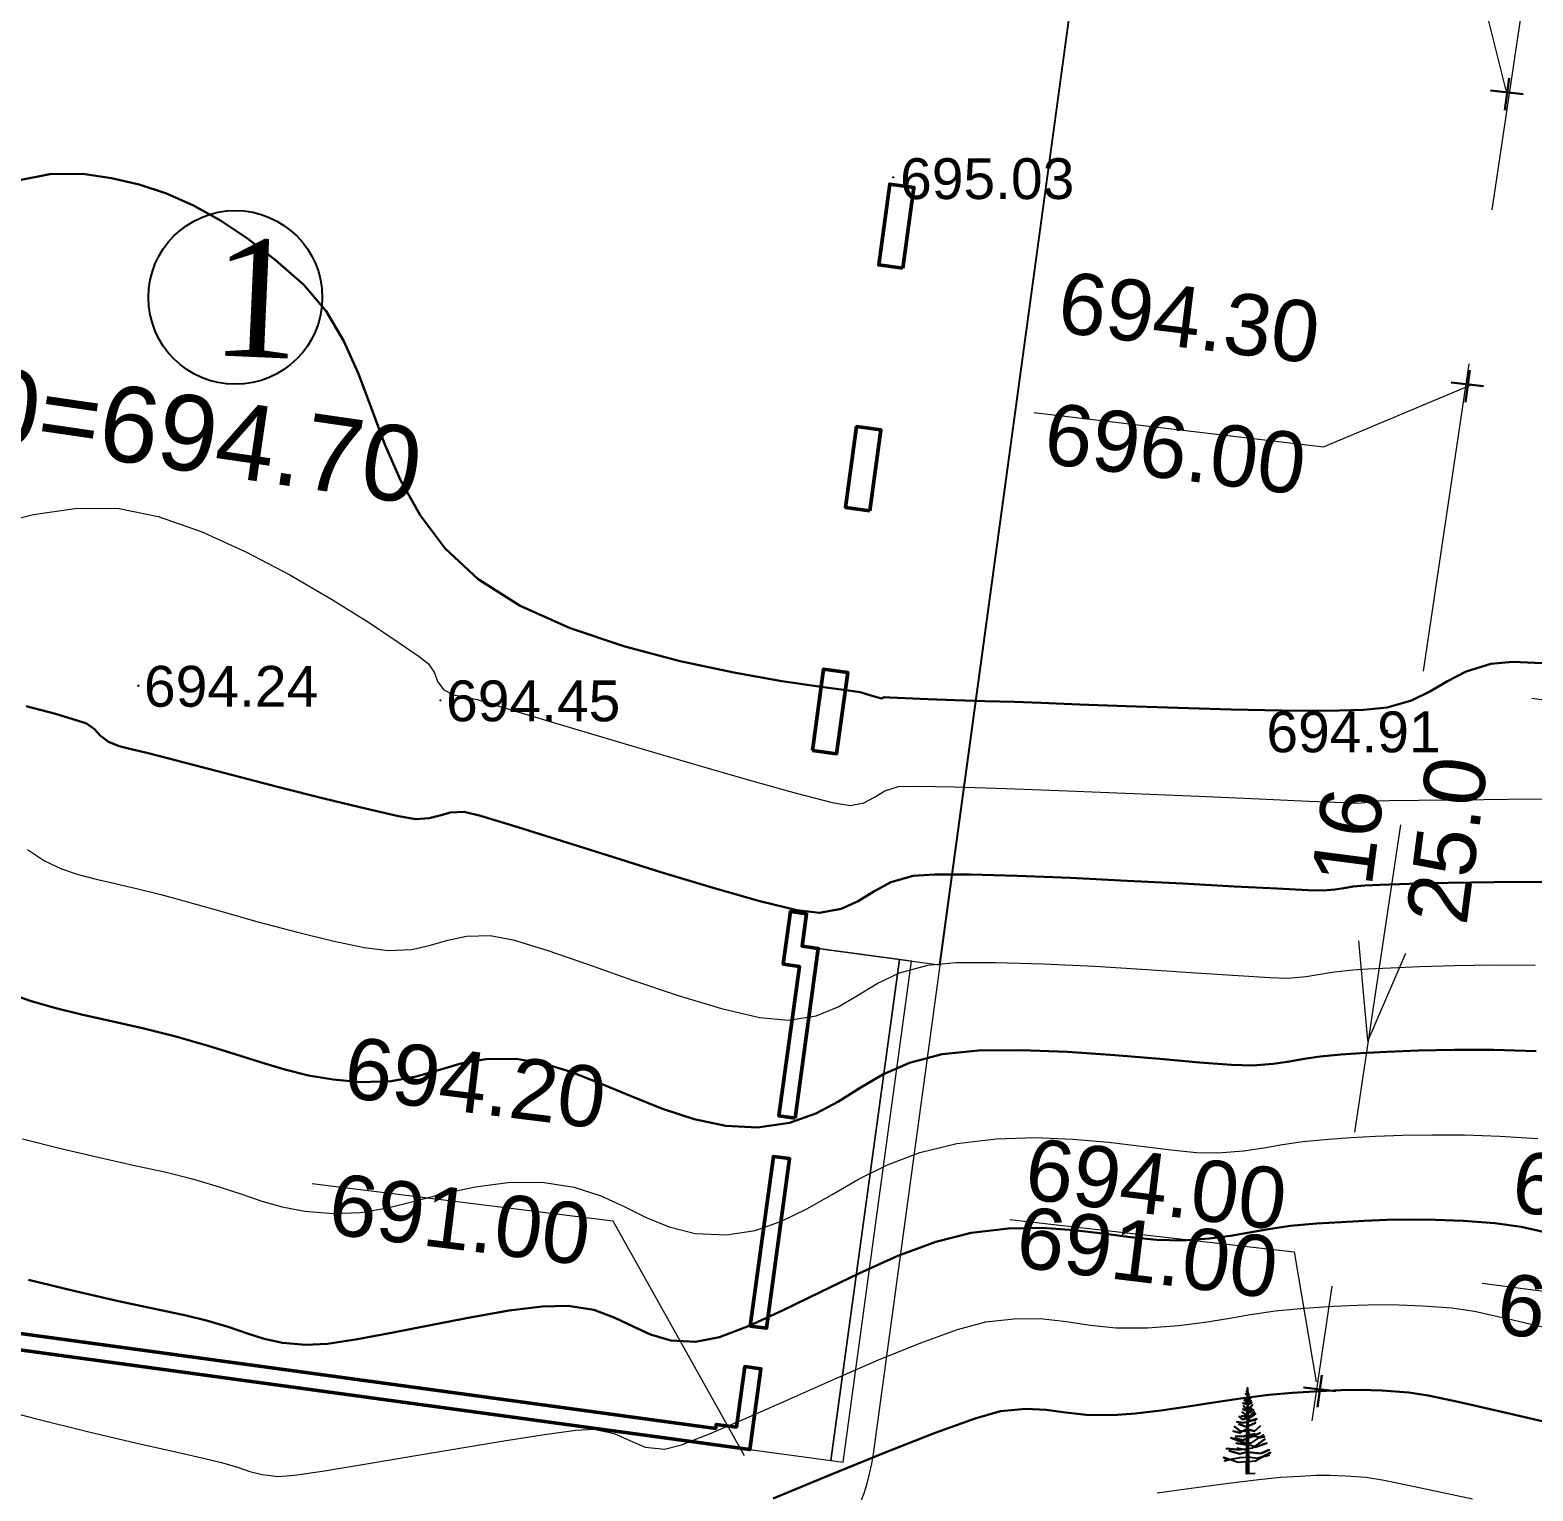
# Model space of a CAD drawing. Header units: feet. Extents: x 3381 to 1374491, y 675186 to 8751562.
# Drawn here: x 686536.8 to 686573.64, y 4375676.14 to 4375711.96 of the extents above; entities that cross this region are included whole.
import ezdxf

# ---------------------------------------------------------------- set-up
doc = ezdxf.new("R2010")
doc.units = ezdxf.units.FT
doc.header["$MEASUREMENT"] = 0
doc.header["$PDMODE"] = 34
doc.header["$PDSIZE"] = 0.01
doc.linetypes.add('DASHEDX2', pattern=[38.1, 25.4, -12.7])
doc.linetypes.add('DUZ', pattern=[0])
doc.layers.get('0').update_dxf_attribs({"linetype": 'CONTINUOUS'})
for name, color, linetype in [('0_Point_Height', 2, 'CONTINUOUS'), ('0_Point_Point', 7, 'CONTINUOUS'), ('Aqaclar', 3, 'CONTINUOUS'), ('Layer8', 7, 'CONTINUOUS')]:
    doc.layers.add(name, color=color, linetype=linetype)
doc.layers.add('ANA HORIZONTAL', color=24, linetype='CONTINUOUS', lineweight=30)
doc.layers.add('HORIZANTAL', color=24, linetype='CONTINUOUS', lineweight=13)
doc.styles.get("Standard").update_dxf_attribs({"font": 'arial.ttf', "height": 2.5})
doc.styles.add('style5', font='ariall.ttf', dxfattribs={"height": 400})

msp = doc.modelspace()

# ---------------------------------------------------------------- hatches: boundary and pattern name
at = {"lineweight": 25}
h = msp.add_hatch(dxfattribs=at)
h.set_pattern_fill('GRASS', color=3, scale=3)
h.set_pattern_definition([(90, (1404.5853, -372.1015), (-2.121320343, 2.121320343), [0.5625, -3.680140689]), (45, (1404.5853, -372.1015), (-2.1213203436, 2.1213203436), [0.5625, -2.4375]), (135, (1404.5853, -372.1015), (-2.1213203436, -2.1213203436), [0.5625, -2.4375])])
edge = h.paths.add_edge_path()
edge.add_line((686518.245, 4375729.835), (686514.499, 4375702.72))
edge.add_line((686514.499, 4375702.72), (686506.378, 4375703.873))
edge.add_line((686506.378, 4375703.873), (686505.563, 4375698.232))
edge.add_line((686505.563, 4375698.232), (686510.215, 4375697.56))
edge.add_line((686510.215, 4375697.56), (686509.488, 4375692.177))
edge.add_line((686509.488, 4375692.177), (686501.116, 4375693.308))
edge.add_line((686501.116, 4375693.308), (686498.975, 4375677.452))
edge.add_line((686498.975, 4375677.452), (686506.301, 4375676.462))
edge.add_line((686506.301, 4375676.462), (686506.079, 4375674.808))
edge.add_line((686506.079, 4375674.808), (686505.914, 4375673.573))
edge.add_line((686505.914, 4375673.573), (686504.666, 4375664.257))
edge.add_line((686504.666, 4375664.257), (686515.386, 4375662.713))
edge.add_line((686515.386, 4375662.713), (686542.016, 4375659.12))
edge.add_line((686542.016, 4375659.12), (686542.429, 4375662.23))
edge.add_line((686542.429, 4375662.23), (686556.28, 4375660.392))
edge.add_line((686556.28, 4375660.392), (686556, 4375658.284))
edge.add_line((686556, 4375658.284), (686561.356, 4375657.574))
edge.add_line((686561.356, 4375657.574), (686561.65, 4375659.75))
edge.add_line((686561.65, 4375659.75), (686561.244, 4375659.733))
edge.add_line((686561.244, 4375659.733), (686561.593, 4375662.369))
edge.add_arc((686571.855, 4375662.191), 10.263, 114.2395, 179.0096, ccw=False)
edge.add_line((686567.641, 4375671.55), (686568.436, 4375671.243))
edge.add_line((686568.436, 4375671.243), (686568.083, 4375668.146))
edge.add_line((686568.083, 4375668.146), (686571.407, 4375667.706))
edge.add_line((686571.407, 4375667.706), (686571.812, 4375670.768))
edge.add_line((686571.812, 4375670.768), (686574.343, 4375670.433))
edge.add_line((686574.343, 4375670.433), (686573.95, 4375667.359))
edge.add_line((686573.95, 4375667.359), (686577.261, 4375666.833))
edge.add_line((686577.261, 4375666.833), (686577.887, 4375670.327))
edge.add_line((686577.887, 4375670.327), (686568.138, 4375671.754))
edge.add_arc((686571.686, 4375662.404), 10, 87.4993, 110.7786, ccw=False)
edge.add_line((686572.122, 4375672.395), (686585.768, 4375670.551))
edge.add_line((686585.768, 4375670.551), (686586.42, 4375677.931))
edge.add_line((686586.42, 4375677.931), (686579.15, 4375678.937))
edge.add_line((686579.15, 4375678.937), (686581.562, 4375697.557))
edge.add_line((686581.562, 4375697.557), (686583.143, 4375697.766))
edge.add_line((686583.143, 4375697.766), (686582.548, 4375692.678))
edge.add_line((686582.548, 4375692.678), (686587.727, 4375691.968))
edge.add_line((686587.727, 4375691.968), (686587.376, 4375689.406))
edge.add_line((686587.376, 4375689.406), (686582.274, 4375690.105))
edge.add_line((686582.274, 4375690.105), (686581.662, 4375684.737))
edge.add_line((686581.662, 4375684.737), (686586.751, 4375684.02))
edge.add_line((686586.751, 4375684.02), (686586.971, 4375684.02))
edge.add_line((686586.971, 4375684.02), (686588.22, 4375692.464))
edge.add_line((686588.22, 4375692.464), (686588.921, 4375697.203))
edge.add_line((686588.921, 4375697.203), (686583.329, 4375698.182))
edge.add_line((686583.329, 4375698.182), (686581.662, 4375697.789))
edge.add_line((686581.662, 4375697.789), (686581.662, 4375698.744))
edge.add_arc((686584.744, 4375698.066), 3.155, 95.4615, 167.5925, ccw=False)
edge.add_line((686584.443, 4375701.207), (686597.772, 4375699.4))
edge.add_line((686597.772, 4375699.4), (686598.514, 4375704.648))
edge.add_line((686598.514, 4375704.648), (686585.15, 4375706.444))
edge.add_arc((686592.824, 4375704.765), 7.856, 132.7188, 167.6546, ccw=False)
edge.add_line((686587.494, 4375710.537), (686595.119, 4375707.603))
edge.add_line((686595.119, 4375707.603), (686596.873, 4375712.187))
edge.add_line((686596.873, 4375712.187), (686603.983, 4375709.466))
edge.add_line((686603.983, 4375709.466), (686581.055, 4375651.428))
edge.add_line((686581.055, 4375651.428), (686572.125, 4375628.825))
edge.add_line((686572.125, 4375628.825), (686480.53, 4375656.702))
edge.add_line((686480.53, 4375656.702), (686505.765, 4375705.997))
edge.add_line((686505.765, 4375705.997), (686518.068, 4375730.031))
edge.add_line((686518.068, 4375730.031), (686518.338, 4375730.524))
edge.add_line((686518.338, 4375730.524), (686518.245, 4375729.835))

# ---------------------------------------------------------------- linework, layer by layer
at = {"color": 7, "linetype": 'DASHEDX2', "lineweight": 18, "ltscale": 0.3}
for points in [[(686615.62, 4375726.341), (686572.901, 4375710.332)], [(686573.755, 4375715.084), (686568.222, 4375677.865)]]:
    msp.add_lwpolyline(points, dxfattribs=at)
at = {"color": 7, "lineweight": 18}
msp.add_lwpolyline([(686517.245, 4375677.605), (686551.83, 4375672.777, 0.415088), (686557.475, 4375677.053), (686563.169, 4375718.744)], format="xyb", dxfattribs=at)
for points in [[(686565.531, 4375714.506), (686572.159, 4375713.755), (686572.98, 4375710.477)], [(686554.448, 4375677.159), (686556.731, 4375676.847), (686558.409, 4375689.133), (686558.112, 4375689.173), (686556.434, 4375676.887), (686558.112, 4375689.173), (686556.125, 4375689.444), (686559.098, 4375689.039), (686562.291, 4375712.422), (686559.318, 4375712.827)], [(686561.408, 4375702.585), (686568.507, 4375701.743), (686572.127, 4375703.26)], [(686573.618, 4375695.575), (686580.929, 4375694.591), (686583.35, 4375697.816)], [(686569.597, 4375687.194), (686569.378, 4375689.627)], [(686569.597, 4375687.166), (686570.527, 4375689.327)], [(686560.819, 4375682.8), (686567.787, 4375682.007), (686568.33, 4375678.82)], [(686572.397, 4375681.241), (686579.43, 4375680.324), (686580.513, 4375677.312)]]:
    msp.add_lwpolyline(points, dxfattribs=at)
at = {"color": 7, "lineweight": 30}
for points in [[(686572.607, 4375710.474), (686573.402, 4375710.384)], [(686573.061, 4375710.774), (686572.954, 4375709.993)], [(686572.094, 4375703.616), (686571.987, 4375702.836)], [(686571.641, 4375703.317), (686572.436, 4375703.226)], [(686568.471, 4375678.981), (686568.364, 4375678.201)], [(686568.018, 4375678.682), (686568.813, 4375678.592)]]:
    msp.add_lwpolyline(points, dxfattribs=at)
at = {"color": 7, "lineweight": 50}
for points in [[(686558.2, 4375706.117), (686558.471, 4375708.099), (686557.876, 4375708.18), (686557.606, 4375706.198)], [(686557.388, 4375700.172), (686557.659, 4375702.154), (686557.064, 4375702.235), (686556.794, 4375700.253)], [(686555.981, 4375694.299), (686556.253, 4375696.29), (686556.847, 4375696.209), (686556.575, 4375694.217)], [(686554.457, 4375680.185), (686555.025, 4375684.346), (686555.422, 4375684.292), (686554.853, 4375680.131)]]:
    msp.add_lwpolyline(points, close=True, dxfattribs=at)
for points in [[(686555.557, 4375685.283), (686556.125, 4375689.444), (686555.729, 4375689.499), (686555.837, 4375690.291), (686555.441, 4375690.345), (686555.265, 4375689.057), (686555.661, 4375689.003), (686555.161, 4375685.337), (686555.557, 4375685.283)], [(686527.186, 4375679.266), (686527.24, 4375679.663), (686528.029, 4375679.555), (686528.042, 4375679.654), (686528.141, 4375679.641), (686528.358, 4375681.226), (686528.853, 4375681.158), (686528.84, 4375681.059), (686553.61, 4375677.677), (686553.623, 4375677.776), (686554.119, 4375677.708), (686554.322, 4375679.194), (686554.718, 4375679.14), (686554.448, 4375677.159), (686528.687, 4375680.676), (686528.47, 4375679.091), (686527.186, 4375679.266)]]:
    msp.add_lwpolyline(points, dxfattribs=at)
at = {"color": 7, "lineweight": 15}
msp.add_lwpolyline([(686543.716, 4375683.677), (686551.085, 4375682.763), (686554.312, 4375677.013)], dxfattribs=at)
at = {"color": 7, "linetype": 'DUZ', "lineweight": 25}
msp.add_circle((686541.835, 4375705.402, 793.243), 2.13, dxfattribs=at)
at = {"linetype": 'Continuous'}
for points, knots in [([(686532.216, 4375862.55), (686534.037, 4375859.08), (686540.343, 4375847.062), (686550.24, 4375829.08), (686564.234, 4375809.816), (686575.006, 4375789.618), (686585.969, 4375771.733), (686595.096, 4375754.329), (686608.511, 4375735.808), (686625.111, 4375721.519), (686636.646, 4375706.682), (686644.576, 4375696.2), (686655.894, 4375684.281), (686664.143, 4375673.589), (686668.587, 4375667.829)], [0, 0, 0, 0, 11.75951, 40.72321, 61.46233, 83.054979, 109.290717, 124.392744, 141.962718, 177.533008, 189.558821, 198.276488, 216.955448, 238.768866, 238.768866, 238.768866, 238.768866]), ([(686536.973, 4375842.02), (686533.033, 4375838.257), (686532.504, 4375838.206), (686530.916, 4375838.047), (686529.852, 4375837.93), (686526.901, 4375837.523), (686525.023, 4375837.169), (686522.245, 4375836.291), (686521.294, 4375835.92), (686519.803, 4375835.183), (686519.244, 4375834.866), (686518.083, 4375834.111), (686517.495, 4375833.664), (686516.38, 4375832.715), (686515.851, 4375832.211), (686514.608, 4375830.94), (686513.918, 4375830.153), (686512.808, 4375828.835), (686512.374, 4375828.305), (686511.517, 4375827.259), (686511.092, 4375826.738), (686509.826, 4375825.183), (686508.993, 4375824.155), (686506.514, 4375821.087), (686504.887, 4375819.064), (686501.978, 4375815.469), (686500.701, 4375813.898), (686498.666, 4375811.42), (686497.924, 4375810.522), (686496.491, 4375808.801), (686495.802, 4375807.978), (686494.574, 4375806.524), (686494.04, 4375805.895), (686492.671, 4375804.294), (686491.797, 4375803.289), (686490.366, 4375801.347), (686489.779, 4375800.437), (686489.013, 4375798.784), (686488.765, 4375798.08), (686488.531, 4375796.958), (686488.477, 4375796.565), (686488.429, 4375795.771), (686488.434, 4375795.375), (686488.553, 4375793.775), (686488.869, 4375792.602), (686489.581, 4375790.758), (686489.917, 4375790.051), (686490.643, 4375788.715), (686491.034, 4375788.083), (686492.322, 4375786.161), (686493.27, 4375784.967), (686494.734, 4375783.033), (686495.285, 4375782.282), (686496.286, 4375780.751), (686496.733, 4375779.974), (686497.403, 4375778.504), (686497.645, 4375777.817), (686497.99, 4375776.381), (686498.095, 4375775.64), (686498.173, 4375774.043), (686498.126, 4375773.189), (686497.862, 4375771.509), (686497.646, 4375770.678), (686496.85, 4375768.444), (686496.118, 4375767.091), (686494.646, 4375764.944), (686493.992, 4375764.116), (686492.601, 4375762.508), (686491.862, 4375761.725), (686490.36, 4375760.173), (686489.599, 4375759.404), (686488.276, 4375758.019), (686487.712, 4375757.412), (686486.617, 4375756.159), (686486.089, 4375755.52), (686484.549, 4375753.573), (686483.584, 4375752.236), (686481.885, 4375749.772), (686481.137, 4375748.651), (686479.667, 4375746.382), (686478.949, 4375745.236), (686476.848, 4375741.761), (686475.521, 4375739.398), (686473.126, 4375734.709), (686472.046, 4375732.388), (686470.383, 4375728.364), (686469.746, 4375726.68), (686468.588, 4375723.274), (686468.066, 4375721.557), (686467.052, 4375717.929), (686466.57, 4375716.016), (686465.787, 4375712.724), (686465.471, 4375711.346), (686464.858, 4375708.582), (686464.563, 4375707.194), (686464.138, 4375705.021), (686463.993, 4375704.246), (686463.754, 4375702.846), (686463.659, 4375702.227), (686463.419, 4375700.263), (686463.343, 4375698.919), (686463.346, 4375695.903), (686463.467, 4375694.231), (686463.907, 4375690.939), (686464.223, 4375689.32), (686464.863, 4375686.604), (686465.157, 4375685.496), (686465.722, 4375683.498), (686465.988, 4375682.605), (686466.481, 4375680.991), (686466.707, 4375680.261), (686467.202, 4375678.787), (686467.472, 4375678.047), (686467.927, 4375676.956), (686468.084, 4375676.603), (686468.587, 4375675.549), (686468.948, 4375674.888), (686469.629, 4375673.618), (686469.949, 4375673.009), (686470.347, 4375672.107), (686470.468, 4375671.803), (686470.655, 4375671.249), (686470.726, 4375671.002), (686470.849, 4375670.478), (686470.901, 4375670.205), (686471.035, 4375669.369), (686471.097, 4375668.778), (686468.912, 4375664.364)], [0, 0, 0, 0, 1.504182, 1.504182, 4.512547, 4.512547, 9.897023, 9.897023, 12.795834, 12.795834, 14.604059, 14.604059, 16.662244, 16.662244, 18.72043, 18.72043, 21.69221, 21.69221, 23.690537, 23.690537, 25.688865, 25.688865, 29.68552, 29.68552, 37.678831, 37.678831, 43.858623, 43.858623, 47.338723, 47.338723, 50.479181, 50.479181, 52.843093, 52.843093, 56.452422, 56.452422, 59.343353, 59.343353, 61.301717, 61.301717, 62.310714, 62.310714, 63.319712, 63.319712, 66.426739, 66.426739, 68.50177, 68.50177, 70.576802, 70.576802, 75.092259, 75.092259, 77.984383, 77.984383, 80.876507, 80.876507, 83.368148, 83.368148, 85.859789, 85.859789, 88.693846, 88.693846, 91.527902, 91.527902, 96.504404, 96.504404, 99.813748, 99.813748, 103.123092, 103.123092, 106.359907, 106.359907, 108.778682, 108.778682, 111.197456, 111.197456, 116.035005, 116.035005, 120.025858, 120.025858, 124.016711, 124.016711, 131.998417, 131.998417, 139.538843, 139.538843, 144.840516, 144.840516, 150.142189, 150.142189, 155.992549, 155.992549, 160.212599, 160.212599, 164.43265, 164.43265, 166.77754, 166.77754, 168.584028, 168.584028, 172.423705, 172.423705, 177.221179, 177.221179, 182.018653, 182.018653, 185.384546, 185.384546, 188.140377, 188.140377, 190.397291, 190.397291, 192.654204, 192.654204, 193.73589, 193.73589, 195.899262, 195.899262, 198.062634, 198.062634, 199.190084, 199.190084, 200.13488, 200.13488, 201.079676, 201.079676, 202.923933, 202.923933, 202.923933, 202.923933]), ([(686540.876, 4375835.55), (686533.314, 4375835.27), (686532.784, 4375835.219), (686531.207, 4375835.061), (686530.17, 4375834.946), (686527.369, 4375834.558), (686525.661, 4375834.227), (686523.244, 4375833.459), (686522.436, 4375833.14), (686521.186, 4375832.518), (686520.718, 4375832.25), (686519.569, 4375831.492), (686518.898, 4375830.946), (686517.588, 4375829.722), (686516.951, 4375829.046), (686515.687, 4375827.611), (686515.061, 4375826.851), (686512.914, 4375824.23), (686511.435, 4375822.404), (686508.507, 4375818.779), (686507.058, 4375816.979), (686502.671, 4375811.556), (686499.694, 4375807.914), (686495.975, 4375803.541), (686495.491, 4375802.979), (686494.549, 4375801.869), (686494.093, 4375801.319), (686493.106, 4375800.03), (686492.609, 4375799.295), (686491.922, 4375797.976), (686491.695, 4375797.39), (686491.507, 4375796.55), (686491.468, 4375796.29), (686491.432, 4375795.761), (686491.434, 4375795.485), (686491.518, 4375794.375), (686491.748, 4375793.473), (686492.299, 4375792.047), (686492.544, 4375791.518), (686493.082, 4375790.498), (686493.376, 4375790.003), (686494.459, 4375788.323), (686495.352, 4375787.177), (686496.87, 4375785.185), (686497.483, 4375784.37), (686498.653, 4375782.634), (686499.208, 4375781.716), (686499.955, 4375780.162), (686500.201, 4375779.567), (686500.611, 4375778.332), (686500.772, 4375777.701), (686501.129, 4375775.787), (686501.199, 4375774.481), (686501.028, 4375772.08), (686500.827, 4375770.986), (686500.225, 4375768.875), (686499.824, 4375767.856), (686498.87, 4375765.917), (686498.318, 4375764.996), (686496.938, 4375762.981), (686496.074, 4375761.916), (686494.29, 4375759.91), (686493.369, 4375758.965), (686491.703, 4375757.258), (686490.953, 4375756.492), (686489.777, 4375755.217), (686489.332, 4375754.713), (686488.46, 4375753.678), (686488.034, 4375753.149), (686486.779, 4375751.533), (686485.975, 4375750.416), (686484.448, 4375748.207), (686483.721, 4375747.12), (686482.3, 4375744.931), (686481.605, 4375743.826), (686479.576, 4375740.483), (686478.296, 4375738.215), (686475.919, 4375733.599), (686474.822, 4375731.252), (686473.168, 4375727.249), (686472.552, 4375725.615), (686471.429, 4375722.307), (686470.92, 4375720.63), (686469.923, 4375717.048), (686469.443, 4375715.138), (686468.672, 4375711.885), (686468.366, 4375710.545), (686467.774, 4375707.872), (686467.491, 4375706.537), (686467.076, 4375704.411), (686466.927, 4375703.616), (686466.694, 4375702.228), (686466.605, 4375701.631), (686466.467, 4375700.437), (686466.418, 4375699.837), (686466.323, 4375698.028), (686466.332, 4375696.813), (686466.521, 4375693.68), (686466.802, 4375691.771), (686467.592, 4375687.964), (686468.099, 4375686.065), (686468.845, 4375683.524), (686469.039, 4375682.883), (686469.432, 4375681.605), (686469.629, 4375680.976), (686470.024, 4375679.814), (686470.219, 4375679.277), (686470.571, 4375678.404), (686470.719, 4375678.059), (686471.001, 4375677.452), (686471.132, 4375677.186), (686471.412, 4375676.642), (686471.559, 4375676.367), (686472.01, 4375675.526), (686472.325, 4375674.947), (686472.85, 4375673.875), (686473.067, 4375673.395), (686473.387, 4375672.552), (686473.504, 4375672.199), (686473.701, 4375671.48), (686473.779, 4375671.123), (686473.974, 4375670.064), (686474.05, 4375669.376), (686474.129, 4375668.634), (686474.137, 4375668.553), (686475.871, 4375664.241)], [0, 0, 0, 0, 1.519576, 1.519576, 4.558728, 4.558728, 9.930594, 9.930594, 12.837598, 12.837598, 14.698947, 14.698947, 17.596272, 17.596272, 20.493598, 20.493598, 23.430765, 23.430765, 30.540606, 30.540606, 37.650448, 37.650448, 51.870131, 51.870131, 53.943342, 53.943342, 56.016553, 56.016553, 58.839775, 58.839775, 61.186701, 61.186701, 62.257023, 62.257023, 63.327345, 63.327345, 66.426341, 66.426341, 68.26825, 68.26825, 70.110159, 70.110159, 74.62153, 74.62153, 77.595, 77.595, 80.568471, 80.568471, 82.304355, 82.304355, 84.04024, 84.04024, 87.512009, 87.512009, 90.504027, 90.504027, 93.496045, 93.496045, 96.488063, 96.488063, 100.372173, 100.372173, 104.256283, 104.256283, 107.517701, 107.517701, 109.618427, 109.618427, 111.719153, 111.719153, 115.920605, 115.920605, 119.858792, 119.858792, 123.796978, 123.796978, 131.673352, 131.673352, 139.553481, 139.553481, 144.894421, 144.894421, 150.235361, 150.235361, 156.190392, 156.190392, 160.321983, 160.321983, 164.453574, 164.453574, 166.899961, 166.899961, 168.797126, 168.797126, 170.694291, 170.694291, 174.488621, 174.488621, 180.488906, 180.488906, 186.48919, 186.48919, 188.508696, 188.508696, 190.528201, 190.528201, 192.322947, 192.322947, 193.52533, 193.52533, 194.478712, 194.478712, 195.432094, 195.432094, 197.338858, 197.338858, 198.784376, 198.784376, 199.759029, 199.759029, 200.733681, 200.733681, 202.682985, 202.682985, 202.923933, 202.923933, 202.923933, 202.923933])]:
    msp.add_open_spline(points, degree=3, knots=knots, dxfattribs=at)
at = {"layer": '0_Point_Point'}
for p in [(686557.962, 4375708.347), (686539.459, 4375695.883, 694.235), (686546.864, 4375695.526, 694.452), (686570.065, 4375694.784, 694.915)]:
    msp.add_point(p, dxfattribs=at)
at = {"layer": 'ANA HORIZONTAL', "color": 32, "lineweight": 30}
for points, elevation in [([(686536.504, 4375708.27), (686537.286, 4375708.422), (686538.094, 4375708.429), (686538.797, 4375708.329), (686539.479, 4375708.17), (686540.147, 4375707.947), (686540.809, 4375707.656), (686541.469, 4375707.292), (686542.135, 4375706.849), (686542.813, 4375706.322), (686543.51, 4375705.707), (686544.064, 4375705.066), (686544.497, 4375704.332), (686544.851, 4375703.528), (686545.171, 4375702.677), (686545.5, 4375701.8), (686545.883, 4375700.922), (686546.362, 4375700.063), (686546.982, 4375699.248), (686547.786, 4375698.497), (686548.82, 4375697.844), (686550.045, 4375697.296), (686551.379, 4375696.846), (686552.742, 4375696.486), (686554.053, 4375696.206), (686555.23, 4375695.998), (686556.194, 4375695.853), (686556.862, 4375695.764), (686557.153, 4375695.722), (686557.388, 4375695.654), (686557.585, 4375695.598), (686557.671, 4375695.574), (686557.738, 4375695.601), (686557.879, 4375695.595), (686558.255, 4375695.579), (686558.807, 4375695.557), (686559.478, 4375695.531), (686560.208, 4375695.506), (686560.938, 4375695.485), (686561.587, 4375695.463), (686562.527, 4375695.427), (686563.675, 4375695.383), (686564.942, 4375695.339), (686566.243, 4375695.301), (686567.492, 4375695.276), (686568.603, 4375695.271), (686569.49, 4375695.294), (686570.067, 4375695.351), (686570.671, 4375695.525), (686571.132, 4375695.752), (686571.547, 4375695.999), (686572.008, 4375696.233), (686572.612, 4375696.422), (686573.153, 4375696.468), (686573.874, 4375696.437)], 695), ([(686536.704, 4375695.386), (686537.427, 4375695.194), (686537.934, 4375695.041), (686538.182, 4375694.954), (686538.384, 4375694.816), (686538.523, 4375694.66), (686538.722, 4375694.51), (686538.988, 4375694.403), (686539.277, 4375694.332), (686539.635, 4375694.247), (686540.014, 4375694.147), (686540.767, 4375693.949), (686541.771, 4375693.689), (686542.902, 4375693.399), (686544.038, 4375693.112), (686545.058, 4375692.863), (686545.837, 4375692.686), (686546.255, 4375692.613), (686546.588, 4375692.635), (686546.849, 4375692.705), (686547.11, 4375692.773), (686547.441, 4375692.79), (686547.843, 4375692.695), (686548.631, 4375692.458), (686549.7, 4375692.122), (686550.946, 4375691.727), (686552.264, 4375691.315), (686553.548, 4375690.926), (686554.694, 4375690.603), (686555.597, 4375690.385), (686556.152, 4375690.315), (686556.688, 4375690.412), (686557.105, 4375690.606), (686557.483, 4375690.841), (686557.905, 4375691.066), (686558.45, 4375691.225), (686558.976, 4375691.259), (686559.857, 4375691.255), (686561, 4375691.223), (686562.311, 4375691.17), (686563.697, 4375691.104), (686565.065, 4375691.033), (686566.322, 4375690.965), (686567.374, 4375690.909), (686568.129, 4375690.871), (686568.493, 4375690.861), (686568.784, 4375690.886), (686569.009, 4375690.922), (686569.234, 4375690.961), (686569.524, 4375690.99), (686569.896, 4375691.006), (686570.607, 4375691.027), (686571.568, 4375691.049), (686572.686, 4375691.067), (686573.872, 4375691.077)], 694), ([(686536.191, 4375688.382), (686536.805, 4375688.16), (686537.436, 4375687.978), (686538.098, 4375687.819), (686538.802, 4375687.663), (686539.558, 4375687.491), (686540.379, 4375687.285), (686541.172, 4375687.059), (686541.858, 4375686.844), (686542.473, 4375686.646), (686543.051, 4375686.473), (686543.626, 4375686.33), (686544.233, 4375686.227), (686544.907, 4375686.168), (686545.655, 4375686.19), (686546.269, 4375686.304), (686546.815, 4375686.463), (686547.36, 4375686.62), (686547.972, 4375686.727), (686548.718, 4375686.737), (686549.367, 4375686.63), (686550.058, 4375686.415), (686550.784, 4375686.131), (686551.535, 4375685.818), (686552.303, 4375685.514), (686553.081, 4375685.26), (686553.861, 4375685.094), (686554.634, 4375685.056), (686555.42, 4375685.169), (686556.062, 4375685.394), (686556.618, 4375685.692), (686557.149, 4375686.025), (686557.711, 4375686.355), (686558.363, 4375686.642), (686559.163, 4375686.849), (686560.05, 4375686.939), (686561.097, 4375686.952), (686562.235, 4375686.908), (686563.391, 4375686.83), (686564.494, 4375686.737), (686565.474, 4375686.649), (686566.258, 4375686.588), (686566.775, 4375686.573), (686567.276, 4375686.612), (686567.673, 4375686.669), (686568.034, 4375686.734), (686568.431, 4375686.796), (686568.932, 4375686.844), (686569.425, 4375686.875), (686570.065, 4375686.909), (686570.835, 4375686.939), (686571.714, 4375686.957), (686572.684, 4375686.956), (686573.726, 4375686.926)], 693), ([(686536.766, 4375681.32), (686537.907, 4375681.04), (686538.966, 4375680.8), (686539.891, 4375680.6), (686540.628, 4375680.441), (686541.124, 4375680.324), (686541.686, 4375680.156), (686542.131, 4375680.003), (686542.54, 4375679.874), (686542.99, 4375679.777), (686543.559, 4375679.723), (686544.091, 4375679.753), (686544.827, 4375679.864), (686545.704, 4375680.028), (686546.658, 4375680.218), (686547.628, 4375680.406), (686548.549, 4375680.565), (686549.359, 4375680.666), (686549.994, 4375680.684), (686550.619, 4375680.582), (686551.125, 4375680.398), (686551.571, 4375680.181), (686552.013, 4375679.976), (686552.509, 4375679.832), (686553.116, 4375679.797), (686553.706, 4375679.916), (686554.434, 4375680.19), (686555.268, 4375680.573), (686556.174, 4375681.017), (686557.12, 4375681.477), (686558.074, 4375681.904), (686559.003, 4375682.252), (686559.875, 4375682.473), (686560.785, 4375682.58), (686561.618, 4375682.592), (686562.387, 4375682.539), (686563.103, 4375682.453), (686563.779, 4375682.361), (686564.426, 4375682.296), (686565.057, 4375682.286), (686565.707, 4375682.332), (686566.233, 4375682.401), (686566.699, 4375682.481), (686567.164, 4375682.564), (686567.691, 4375682.639), (686568.34, 4375682.698), (686568.942, 4375682.736), (686569.509, 4375682.767), (686570.067, 4375682.789), (686570.641, 4375682.797), (686571.256, 4375682.789), (686571.937, 4375682.762), (686572.709, 4375682.711), (686573.357, 4375682.616), (686574.227, 4375682.426)], 692), ([(686555.017, 4375675.958), (686556.4, 4375676.532), (686557.765, 4375677.086), (686558.994, 4375677.567), (686559.974, 4375677.922), (686560.588, 4375678.098), (686561.21, 4375678.16), (686561.715, 4375678.135), (686562.185, 4375678.068), (686562.699, 4375678.007), (686563.339, 4375677.998), (686563.901, 4375678.041), (686564.525, 4375678.117), (686565.189, 4375678.213), (686565.867, 4375678.317), (686566.536, 4375678.416), (686567.171, 4375678.498), (686567.748, 4375678.552), (686568.408, 4375678.593), (686568.934, 4375678.617), (686569.415, 4375678.622), (686569.94, 4375678.604), (686570.599, 4375678.56), (686571.074, 4375678.483), (686571.888, 4375678.309), (686572.99, 4375678.057), (686574.332, 4375677.749)], 691)]:
    msp.add_lwpolyline(points, dxfattribs=dict(at, elevation=elevation))
at = {"layer": 'Aqaclar', "color": 3}
msp.add_lwpolyline([(686566.834, 4375676.574), (686566.622, 4375676.567), (686566.626, 4375676.861), (686566.418, 4375676.838), (686566.208, 4375676.913), (686566.058, 4375676.967), (686566.208, 4375676.913), (686566.083, 4375676.886), (686566.208, 4375676.913), (686566.462, 4375676.967), (686566.627, 4375676.974), (686566.626, 4375676.861), (686566.671, 4375676.866), (686566.675, 4375676.569), (686566.671, 4375676.866), (686566.847, 4375676.886), (686567.014, 4375676.98), (686567.182, 4375677.024), (686567.014, 4375676.98), (686567.207, 4375677.089), (686567.014, 4375676.98), (686566.873, 4375676.943), (686566.67, 4375676.973), (686566.671, 4375676.866), (686566.67, 4375676.973), (686566.652, 4375676.975), (686566.627, 4375676.974), (686566.629, 4375677.097), (686566.626, 4375677.097), (686566.456, 4375677.056), (686566.197, 4375677.129), (686566.456, 4375677.056), (686566.626, 4375677.097), (686566.629, 4375677.097), (686566.629, 4375677.143), (686566.62, 4375677.145), (686566.405, 4375677.194), (686566.535, 4375677.165), (686566.462, 4375677.153), (686566.134, 4375677.186), (686566.462, 4375677.153), (686566.535, 4375677.165), (686566.63, 4375677.179), (686566.629, 4375677.143), (686566.63, 4375677.179), (686566.667, 4375677.185), (686566.67, 4375676.973), (686566.668, 4375677.097), (686566.671, 4375677.097), (686566.974, 4375677.064), (686567.176, 4375677.153), (686566.974, 4375677.064), (686566.668, 4375677.097), (686566.667, 4375677.185), (686566.778, 4375677.202), (686567.075, 4375677.413), (686566.813, 4375677.227), (686566.835, 4375677.218), (686567.119, 4375677.315), (686566.835, 4375677.218), (686566.727, 4375677.259), (686566.666, 4375677.268), (686566.667, 4375677.185), (686566.666, 4375677.268), (686566.631, 4375677.274), (686566.63, 4375677.179), (686566.631, 4375677.274), (686566.367, 4375677.315), (686566.631, 4375677.274), (686566.632, 4375677.323), (686566.563, 4375677.323), (686566.241, 4375677.445), (686566.563, 4375677.323), (686566.632, 4375677.323), (686566.633, 4375677.426), (686566.544, 4375677.388), (686566.336, 4375677.437), (686566.544, 4375677.388), (686566.664, 4375677.439), (686566.665, 4375677.323), (686566.632, 4375677.323), (686566.665, 4375677.323), (686566.666, 4375677.268), (686566.665, 4375677.323), (686566.746, 4375677.323), (686566.945, 4375677.456), (686567.037, 4375677.518), (686566.945, 4375677.456), (686566.967, 4375677.453), (686567.062, 4375677.469), (686566.967, 4375677.453), (686566.81, 4375677.477), (686566.782, 4375677.49), (686566.664, 4375677.439), (686566.782, 4375677.49), (686566.961, 4375677.566), (686566.782, 4375677.49), (686566.721, 4375677.518), (686566.828, 4375677.542), (686566.721, 4375677.518), (686566.652, 4375677.55), (686566.663, 4375677.545), (686566.663, 4375677.505), (686566.721, 4375677.518), (686566.663, 4375677.505), (686566.664, 4375677.439), (686566.663, 4375677.505), (686566.634, 4375677.499), (686566.633, 4375677.426), (686566.634, 4375677.499), (686566.538, 4375677.477), (686566.361, 4375677.485), (686566.538, 4375677.477), (686566.634, 4375677.499), (686566.635, 4375677.59), (686566.69, 4375677.583), (686566.662, 4375677.586), (686566.663, 4375677.545), (686566.662, 4375677.586), (686566.635, 4375677.59), (686566.462, 4375677.615), (686566.329, 4375677.72), (686566.462, 4375677.615), (686566.526, 4375677.606), (686566.462, 4375677.566), (686566.292, 4375677.607), (686566.462, 4375677.566), (686566.526, 4375677.606), (686566.636, 4375677.674), (686566.635, 4375677.59), (686566.662, 4375677.586), (686566.661, 4375677.65), (686566.822, 4375677.607), (686566.961, 4375677.728), (686566.822, 4375677.607), (686566.661, 4375677.65), (686566.66, 4375677.731), (686566.847, 4375677.817), (686566.62, 4375677.712), (686566.437, 4375677.777), (686566.62, 4375677.712), (686566.636, 4375677.72), (686566.636, 4375677.674), (686566.638, 4375677.832), (686566.62, 4375677.826), (686566.532, 4375677.817), (686566.386, 4375677.842), (686566.532, 4375677.817), (686566.62, 4375677.826), (686566.638, 4375677.832), (686566.659, 4375677.839), (686566.66, 4375677.731), (686566.659, 4375677.839), (686566.879, 4375677.915), (686566.773, 4375677.878), (686566.847, 4375677.874), (686566.696, 4375677.882), (686566.582, 4375677.939), (686566.639, 4375677.911), (686566.638, 4375677.832), (686566.659, 4375677.839), (686566.658, 4375677.933), (686566.532, 4375677.898), (686566.443, 4375677.971), (686566.532, 4375677.898), (686566.639, 4375677.928), (686566.639, 4375677.911), (686566.639, 4375677.928), (686566.74, 4375677.955), (686566.841, 4375678.036), (686566.74, 4375677.955), (686566.658, 4375677.933), (686566.657, 4375677.974), (686566.69, 4375677.971), (686566.816, 4375678.085), (686566.69, 4375677.971), (686566.657, 4375677.974), (686566.64, 4375677.976), (686566.639, 4375677.928), (686566.64, 4375677.976), (686566.5, 4375677.987), (686566.64, 4375677.976), (686566.64, 4375677.991), (686566.513, 4375678.077), (686566.64, 4375677.991), (686566.641, 4375678.103), (686566.645, 4375678.101), (686566.532, 4375678.149), (686566.645, 4375678.101), (686566.753, 4375678.166), (686566.656, 4375678.107), (686566.657, 4375677.974), (686566.656, 4375678.041), (686566.797, 4375678.133), (686566.656, 4375678.041), (686566.655, 4375678.177), (686566.715, 4375678.19), (686566.772, 4375678.255), (686566.715, 4375678.19), (686566.655, 4375678.177), (686566.642, 4375678.174), (686566.641, 4375678.103), (686566.642, 4375678.174), (686566.601, 4375678.166), (686566.551, 4375678.23), (686566.601, 4375678.166), (686566.642, 4375678.174), (686566.643, 4375678.268), (686566.532, 4375678.295), (686566.664, 4375678.263), (686566.753, 4375678.311), (686566.664, 4375678.263), (686566.654, 4375678.265), (686566.655, 4375678.177), (686566.654, 4375678.265), (686566.653, 4375678.31), (686566.734, 4375678.352), (686566.653, 4375678.31), (686566.652, 4375678.382), (686566.683, 4375678.376), (686566.652, 4375678.382), (686566.601, 4375678.392), (686566.645, 4375678.384), (686566.643, 4375678.268), (686566.644, 4375678.312), (686566.601, 4375678.32), (686566.644, 4375678.312), (686566.644, 4375678.342), (686566.569, 4375678.368), (686566.644, 4375678.342), (686566.645, 4375678.384), (686566.645, 4375678.423), (686566.62, 4375678.433), (686566.652, 4375678.421), (686566.683, 4375678.409), (686566.708, 4375678.376), (686566.695, 4375678.393), (686566.727, 4375678.417), (686566.683, 4375678.384), (686566.695, 4375678.393), (686566.683, 4375678.409), (686566.652, 4375678.421), (686566.652, 4375678.382), (686566.652, 4375678.421), (686566.651, 4375678.483), (686566.69, 4375678.514), (686566.656, 4375678.487), (686566.677, 4375678.473), (686566.656, 4375678.487), (686566.646, 4375678.493), (686566.601, 4375678.522), (686566.646, 4375678.493), (686566.647, 4375678.553), (686566.62, 4375678.587), (686566.647, 4375678.553), (686566.648, 4375678.675), (686566.651, 4375678.49), (686566.651, 4375678.483), (686566.651, 4375678.49), (686566.646, 4375678.493), (686566.646, 4375678.479), (686566.651, 4375678.483), (686566.639, 4375678.473), (686566.646, 4375678.479), (686566.645, 4375678.423)], dxfattribs=at)
at = {"layer": 'HORIZANTAL', "color": 32, "linetype": 'Continuous', "lineweight": 13}
for points, elevation in [([(686535.842, 4375699.816), (686536.887, 4375700.081), (686537.953, 4375700.235), (686538.987, 4375700.229), (686539.942, 4375700.034), (686540.993, 4375699.663), (686542.088, 4375699.168), (686543.172, 4375698.599), (686544.192, 4375698.006), (686545.096, 4375697.441), (686545.829, 4375696.954), (686546.338, 4375696.596), (686546.571, 4375696.418), (686546.716, 4375696.201), (686546.793, 4375695.986), (686546.945, 4375695.786), (686547.183, 4375695.664), (686547.444, 4375695.612), (686547.766, 4375695.543), (686548.158, 4375695.425), (686549.006, 4375695.17), (686550.18, 4375694.817), (686551.554, 4375694.407), (686552.998, 4375693.983), (686554.384, 4375693.583), (686555.584, 4375693.25), (686556.469, 4375693.023), (686556.912, 4375692.945), (686557.245, 4375693.016), (686557.499, 4375693.154), (686557.755, 4375693.304), (686558.094, 4375693.413), (686558.536, 4375693.424), (686559.454, 4375693.406), (686560.727, 4375693.364), (686562.232, 4375693.307), (686563.849, 4375693.241), (686565.456, 4375693.172), (686566.932, 4375693.107), (686568.154, 4375693.053), (686569.001, 4375693.017), (686569.352, 4375693.005), (686569.52, 4375693.021), (686569.652, 4375693.044), (686569.82, 4375693.064), (686570.127, 4375693.07), (686570.838, 4375693.079), (686571.843, 4375693.09), (686573.034, 4375693.1), (686574.303, 4375693.109)], 694.5), ([(686536.737, 4375691.865), (686537.154, 4375691.587), (686537.569, 4375691.396), (686537.985, 4375691.253), (686538.419, 4375691.138), (686538.888, 4375691.032), (686539.412, 4375690.915), (686540.007, 4375690.766), (686540.659, 4375690.586), (686541.477, 4375690.354), (686542.389, 4375690.098), (686543.327, 4375689.847), (686544.218, 4375689.626), (686544.993, 4375689.465), (686545.581, 4375689.39), (686546.158, 4375689.416), (686546.62, 4375689.52), (686547.044, 4375689.648), (686547.505, 4375689.747), (686548.079, 4375689.764), (686548.645, 4375689.651), (686549.467, 4375689.398), (686550.468, 4375689.055), (686551.569, 4375688.669), (686552.69, 4375688.291), (686553.754, 4375687.968), (686554.681, 4375687.75), (686555.393, 4375687.686), (686556.072, 4375687.794), (686556.614, 4375688.01), (686557.089, 4375688.289), (686557.566, 4375688.584), (686558.115, 4375688.849), (686558.807, 4375689.037), (686559.5, 4375689.096), (686560.473, 4375689.102), (686561.636, 4375689.067), (686562.901, 4375689.005), (686564.179, 4375688.927), (686565.38, 4375688.846), (686566.415, 4375688.776), (686567.196, 4375688.729), (686567.634, 4375688.717), (686568.083, 4375688.755), (686568.431, 4375688.812), (686568.779, 4375688.871), (686569.228, 4375688.917), (686569.597, 4375688.94), (686570.154, 4375688.971), (686570.87, 4375689.002), (686571.718, 4375689.028), (686572.67, 4375689.041), (686573.699, 4375689.035)], 693.5), ([(686536.616, 4375684.779), (686537.553, 4375684.536), (686538.469, 4375684.323), (686539.33, 4375684.134), (686540.102, 4375683.963), (686540.752, 4375683.805), (686541.435, 4375683.603), (686541.991, 4375683.416), (686542.484, 4375683.248), (686542.979, 4375683.109), (686543.54, 4375683.006), (686544.233, 4375682.945), (686544.901, 4375682.972), (686545.575, 4375683.088), (686546.263, 4375683.257), (686546.976, 4375683.441), (686547.723, 4375683.603), (686548.513, 4375683.705), (686549.356, 4375683.71), (686550.143, 4375683.593), (686550.796, 4375683.381), (686551.367, 4375683.119), (686551.909, 4375682.849), (686552.472, 4375682.615), (686553.11, 4375682.459), (686553.875, 4375682.426), (686554.577, 4375682.532), (686555.223, 4375682.754), (686555.842, 4375683.059), (686556.462, 4375683.413), (686557.111, 4375683.784), (686557.818, 4375684.137), (686558.611, 4375684.441), (686559.519, 4375684.661), (686560.491, 4375684.778), (686561.445, 4375684.806), (686562.366, 4375684.77), (686563.238, 4375684.693), (686564.045, 4375684.597), (686564.771, 4375684.506), (686565.4, 4375684.442), (686565.916, 4375684.429), (686566.548, 4375684.478), (686567.048, 4375684.551), (686567.504, 4375684.633), (686568.004, 4375684.711), (686568.636, 4375684.771), (686569.183, 4375684.805), (686569.787, 4375684.838), (686570.451, 4375684.864), (686571.178, 4375684.877), (686571.97, 4375684.872), (686572.832, 4375684.844), (686573.765, 4375684.787)], 692.5), ([(686535.558, 4375678.282), (686536.928, 4375677.922), (686538.239, 4375677.597), (686539.422, 4375677.318), (686540.405, 4375677.093), (686541.12, 4375676.931), (686541.497, 4375676.843), (686541.885, 4375676.724), (686542.187, 4375676.621), (686542.491, 4375676.543), (686542.884, 4375676.5), (686543.288, 4375676.534), (686544.024, 4375676.64), (686544.997, 4375676.798), (686546.116, 4375676.987), (686547.286, 4375677.186), (686548.417, 4375677.373), (686549.413, 4375677.528), (686550.182, 4375677.63), (686550.632, 4375677.657), (686551.123, 4375677.554), (686551.503, 4375677.379), (686551.879, 4375677.221), (686552.356, 4375677.167), (686552.769, 4375677.274), (686553.458, 4375677.542), (686554.355, 4375677.927), (686555.391, 4375678.387), (686556.496, 4375678.877), (686557.602, 4375679.355), (686558.639, 4375679.778), (686559.539, 4375680.103), (686560.232, 4375680.286), (686560.997, 4375680.371), (686561.635, 4375680.361), (686562.21, 4375680.295), (686562.786, 4375680.21), (686563.428, 4375680.146), (686564.198, 4375680.142), (686564.967, 4375680.197), (686565.602, 4375680.278), (686566.165, 4375680.373), (686566.718, 4375680.471), (686567.324, 4375680.559), (686568.044, 4375680.625), (686568.755, 4375680.67), (686569.336, 4375680.7), (686569.85, 4375680.714), (686570.365, 4375680.709), (686570.944, 4375680.684), (686571.654, 4375680.636), (686572.208, 4375680.549), (686573.045, 4375680.365), (686574.124, 4375680.107)], 691.5), ([(686564.431, 4375676.094), (686565.321, 4375676.217), (686566.181, 4375676.334), (686566.921, 4375676.427), (686567.452, 4375676.479), (686567.936, 4375676.509), (686568.322, 4375676.527), (686568.675, 4375676.53), (686569.061, 4375676.517), (686569.544, 4375676.485), (686569.999, 4375676.407), (686570.894, 4375676.221), (686572.161, 4375675.947)], 690.5)]:
    msp.add_lwpolyline(points, dxfattribs=dict(at, elevation=elevation))

# ---------------------------------------------------------------- texts
at = {"lineweight": 9, "attachment_point": 1}
for s, insert, char_height, width, rotation in [('{\\fArial|b0|i0|c238|p34;\\H0.50197x;694.30} ', (686562.129, 4375706.049), 2.98821, 13.1245, 352.9579), ('{\\fArial|b0|i0|c238|p34;\\H0.46385x;\\C1;0.0=694.\\fArial|b0|i0|c204|p34;7\\fArial|b0|i0|c238|p34;0} ', (686533.607, 4375704.05, 674.022), 3.99992, 23.38361, 351.6854), ('{\\fArial|b0|i0|c238|p34;\\H0.68182x;696.00} ', (686561.791, 4375702.832), 2.2, 13.1245, 352.9579), ('{\\fArial|b0|i0|c238|p34;\\H0.91512x;25.0} ', (686570.527, 4375690.174), 1.63913, 5.09508, 82.5926), ('{\\fArial|b0|i0|c238|p34;\\H0.91512x;16} ', (686568.202, 4375691.131), 1.63913, 5.09508, 82.5926), ('{\\fArial|b0|i0|c238|p34;\\H0.50197x;694.20} ', (686544.631, 4375687.291), 2.98821, 13.1245, 352.9579), ('{\\fArial|b0|i0|c238|p34;694.00} ', (686561.321, 4375684.804), 1.5, 13.1245, 352.9579), ('{\\fArial|b0|i0|c238|p34;\\H0.50197x;694.20} ', (686573.259, 4375684.494), 2.98821, 13.1245, 352.9579), ('{\\fArial|b0|i0|c238|p34;\\H0.68182x;691.00} ', (686544.25, 4375683.943), 2.2, 13.1245, 352.9579), ('{\\fArial|b0|i0|c238|p34;\\H0.68182x;691.00} ', (686561.106, 4375683.134), 2.2, 13.1245, 352.9579), ('{\\fArial|b0|i0|c238|p34;\\H0.68182x;691.20} ', (686572.889, 4375681.503), 2.2, 13.1245, 352.9579)]:
    msp.add_mtext(s, dxfattribs=dict(at, insert=insert, char_height=char_height, width=width, rotation=rotation))
at = {"layer": '0_Point_Height', "color": 0}
for s, p in [('695.03', (686558.13, 4375707.814)), ('694.24', (686539.595, 4375695.369, 694.235)), ('694.45', (686547, 4375695.012, 694.452)), ('694.91', (686567.11, 4375694.252, 694.915))]:
    msp.add_text(s, height=1, dxfattribs=at).set_placement(p)
at = {"layer": 'Layer8', "color": 0, "lineweight": 18, "insert": (686541.201, 4375703.99, 793.243), "char_height": 2.88452, "width": 93.81229, "attachment_point": 7, "rotation": 357.4524, "style": 'style5'}
msp.add_mtext('{\\fTimes New Roman|b0|i0|c238|p18;1}', dxfattribs=at)

doc.saveas('drawing.dxf')
